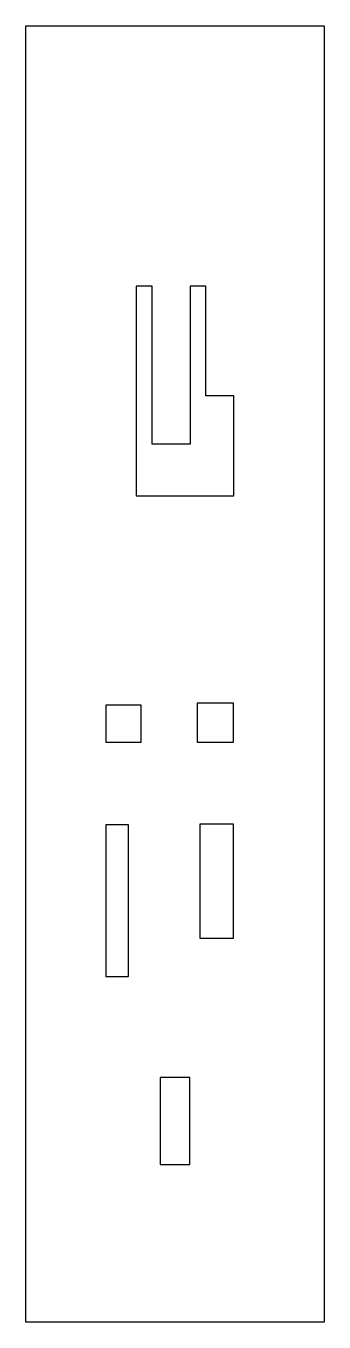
# Model space of a CAD drawing. Header units: millimetres. Extents: x -25 to 0, y -103 to 3.
import ezdxf

# ---------------------------------------------------------------- set-up
doc = ezdxf.new("R2010")
doc.units = ezdxf.units.MM
doc.layers.get('0').update_dxf_attribs({"linetype": 'CONTINUOUS'})

msp = doc.modelspace()

# ---------------------------------------------------------------- linework, layer by layer
for points in [[(-24.749997, -103.3), (-24.749997, 3.199997), (-0.25, 3.199997), (-0.25, -103.3)], [(-11.26302, -18.195399), (-11.26302, -31.175318), (-14.362862, -31.175318), (-14.362862, -18.195399), (-15.692, -18.195399), (-15.692, -35.415369), (-7.662888, -35.415369), (-7.662888, -27.195198), (-9.962841, -27.195198), (-9.962841, -18.195399)], [(-15.283207, -52.620232), (-18.182833, -52.620232), (-18.182833, -55.6599), (-15.283207, -55.6599)], [(-7.682777, -52.460035), (-10.682995, -52.460035), (-10.682995, -55.6599), (-7.682777, -55.6599)], [(-18.193167, -74.904948), (-16.333283, -74.904948), (-16.333283, -62.445244), (-18.193167, -62.445244)], [(-10.453022, -71.744934), (-7.693112, -71.744934), (-7.693112, -62.3853), (-10.453022, -62.3853)], [(-11.273066, -83.209868), (-13.713288, -83.209868), (-13.713288, -90.35), (-11.273066, -90.35)]]:
    msp.add_lwpolyline(points, close=True)

doc.saveas('drawing.dxf')
